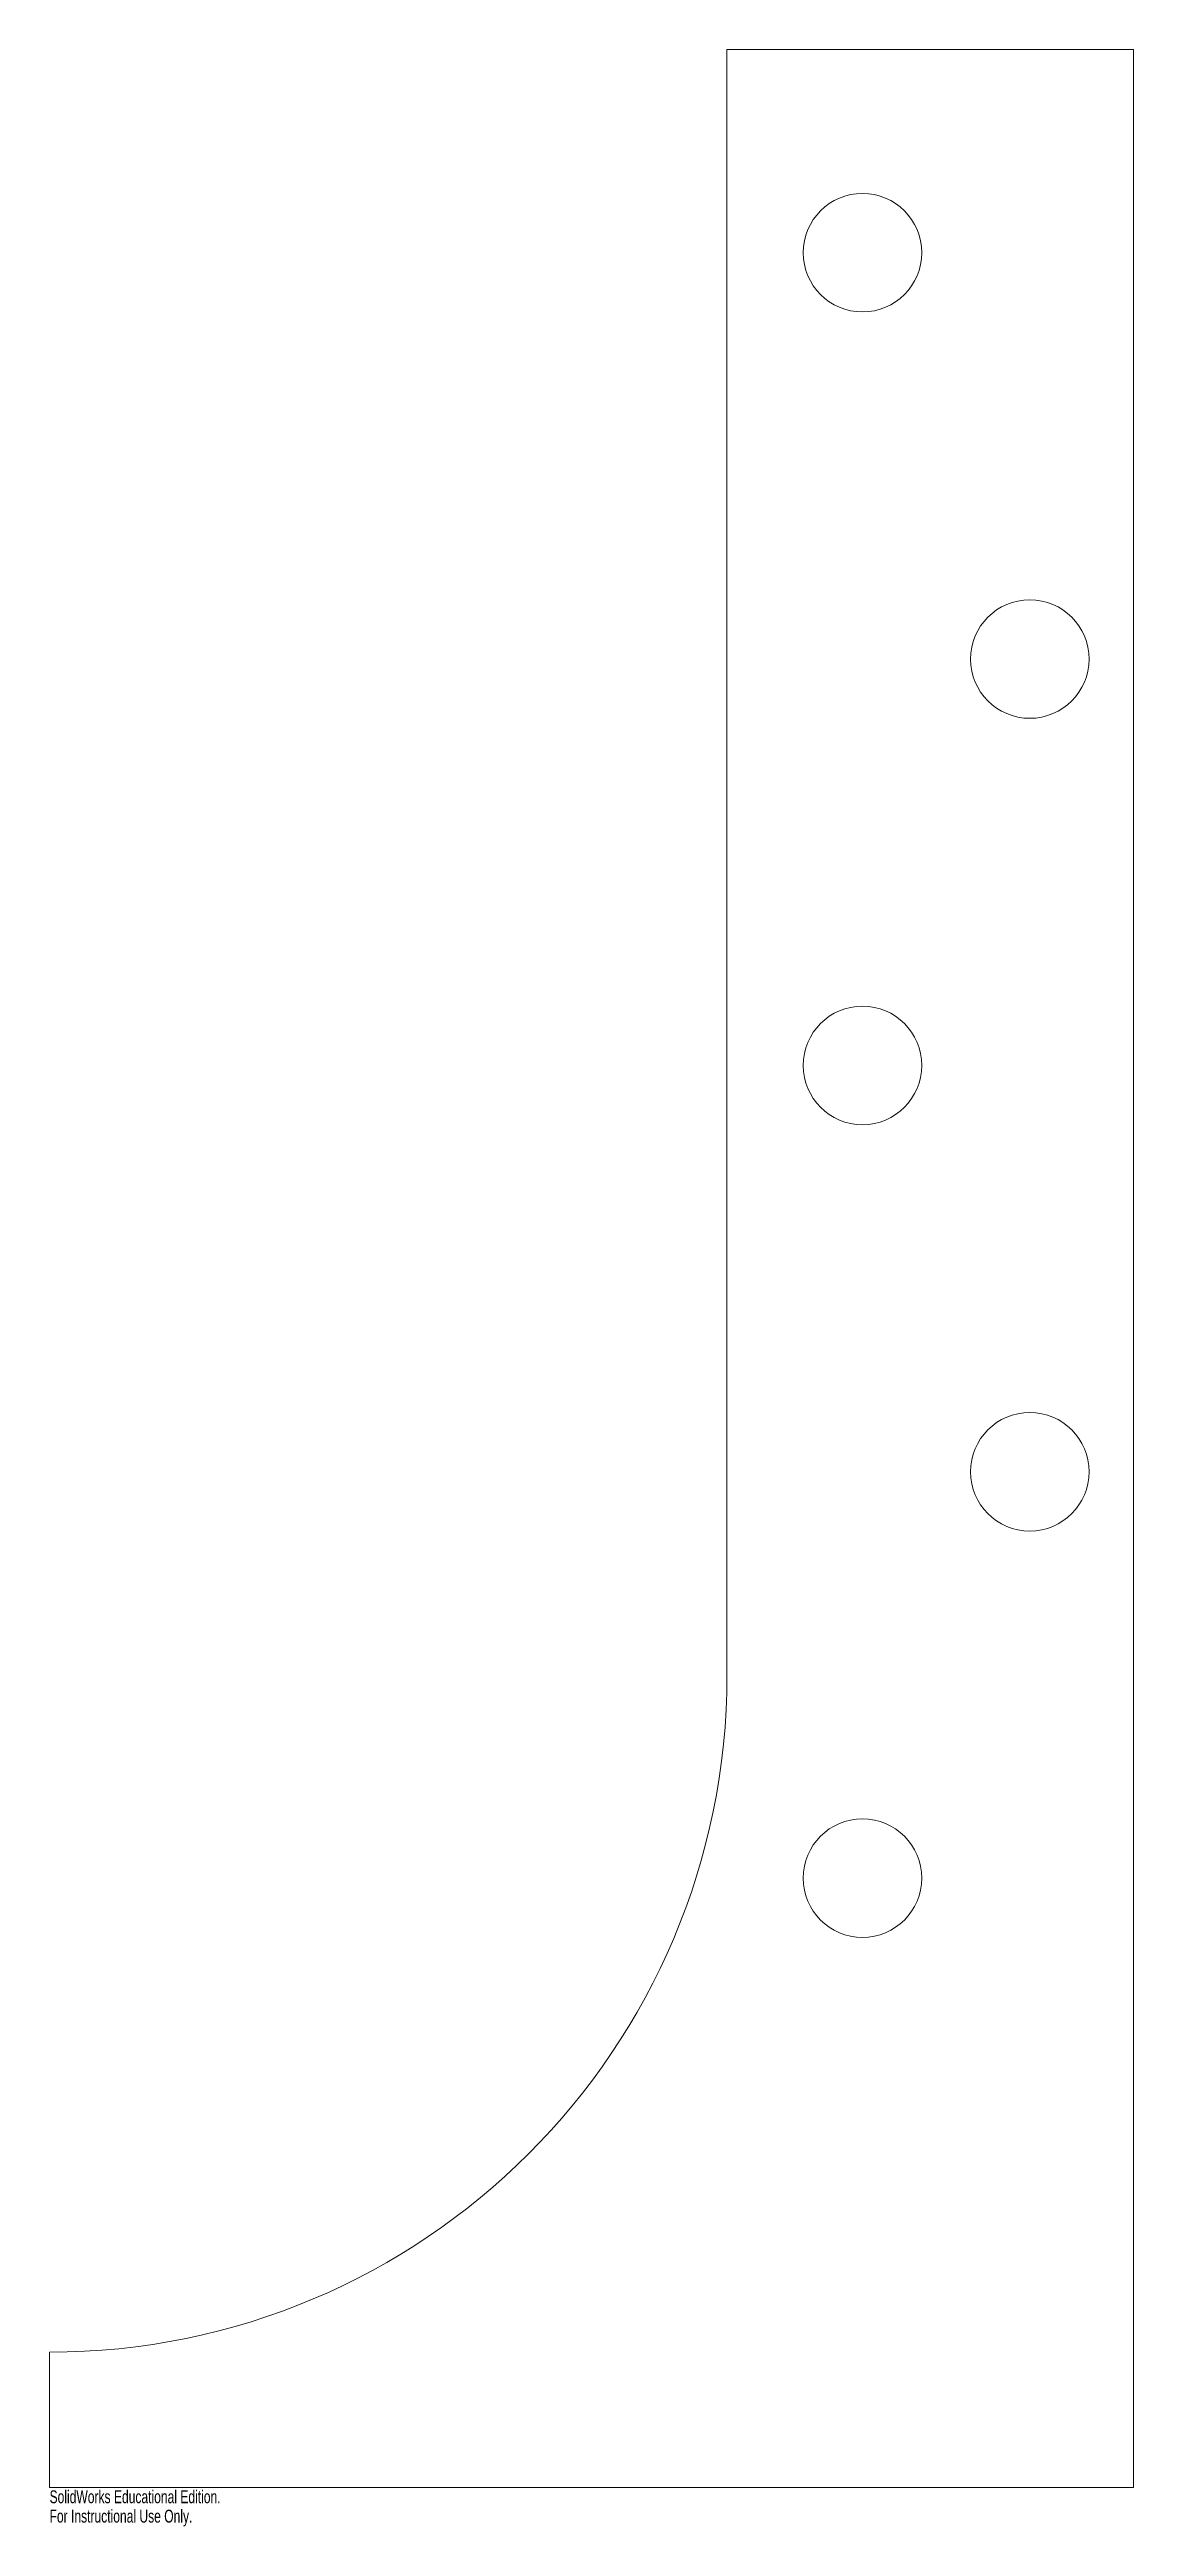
# Model space of a CAD drawing. Header units: inches. Extents: x -16 to 0, y -0.6 to 36.
import ezdxf

# ---------------------------------------------------------------- set-up
doc = ezdxf.new("R2010")
doc.units = ezdxf.units.IN
doc.header["$MEASUREMENT"] = 0
doc.styles.add('SLDTEXTSTYLE0', font='TXT', dxfattribs={"width": 0.7})

msp = doc.modelspace()

# ---------------------------------------------------------------- linework, layer by layer
at = {"color": 7, "linetype": 'Continuous', "lineweight": 15}
for p, q in [((0, 36), (-6, 36)), ((-6, 36), (-6, 12)), ((0, 0), (0, 36)), ((-16, 2), (-16, 0)), ((-16, 0), (0, 0))]:
    msp.add_line(p, q, dxfattribs=at)
for centre in [(-4, 33), (-1.53, 27), (-4, 21), (-1.53, 15), (-4, 9)]:
    msp.add_circle(centre, 0.875, dxfattribs=at)
msp.add_arc((-16, 12), 10, 270, 0, dxfattribs=at)

# ---------------------------------------------------------------- texts
at = {"color": 7, "linetype": 'Continuous', "char_height": 0.1903, "attachment_point": 1, "style": 'SLDTEXTSTYLE0'}
for s, insert in [('SolidWorks Educational Edition.', (-16, -0.04)), ('For Instructional Use Only.', (-16, -0.326))]:
    msp.add_mtext(s, dxfattribs=dict(at, insert=insert))

doc.saveas('drawing.dxf')
